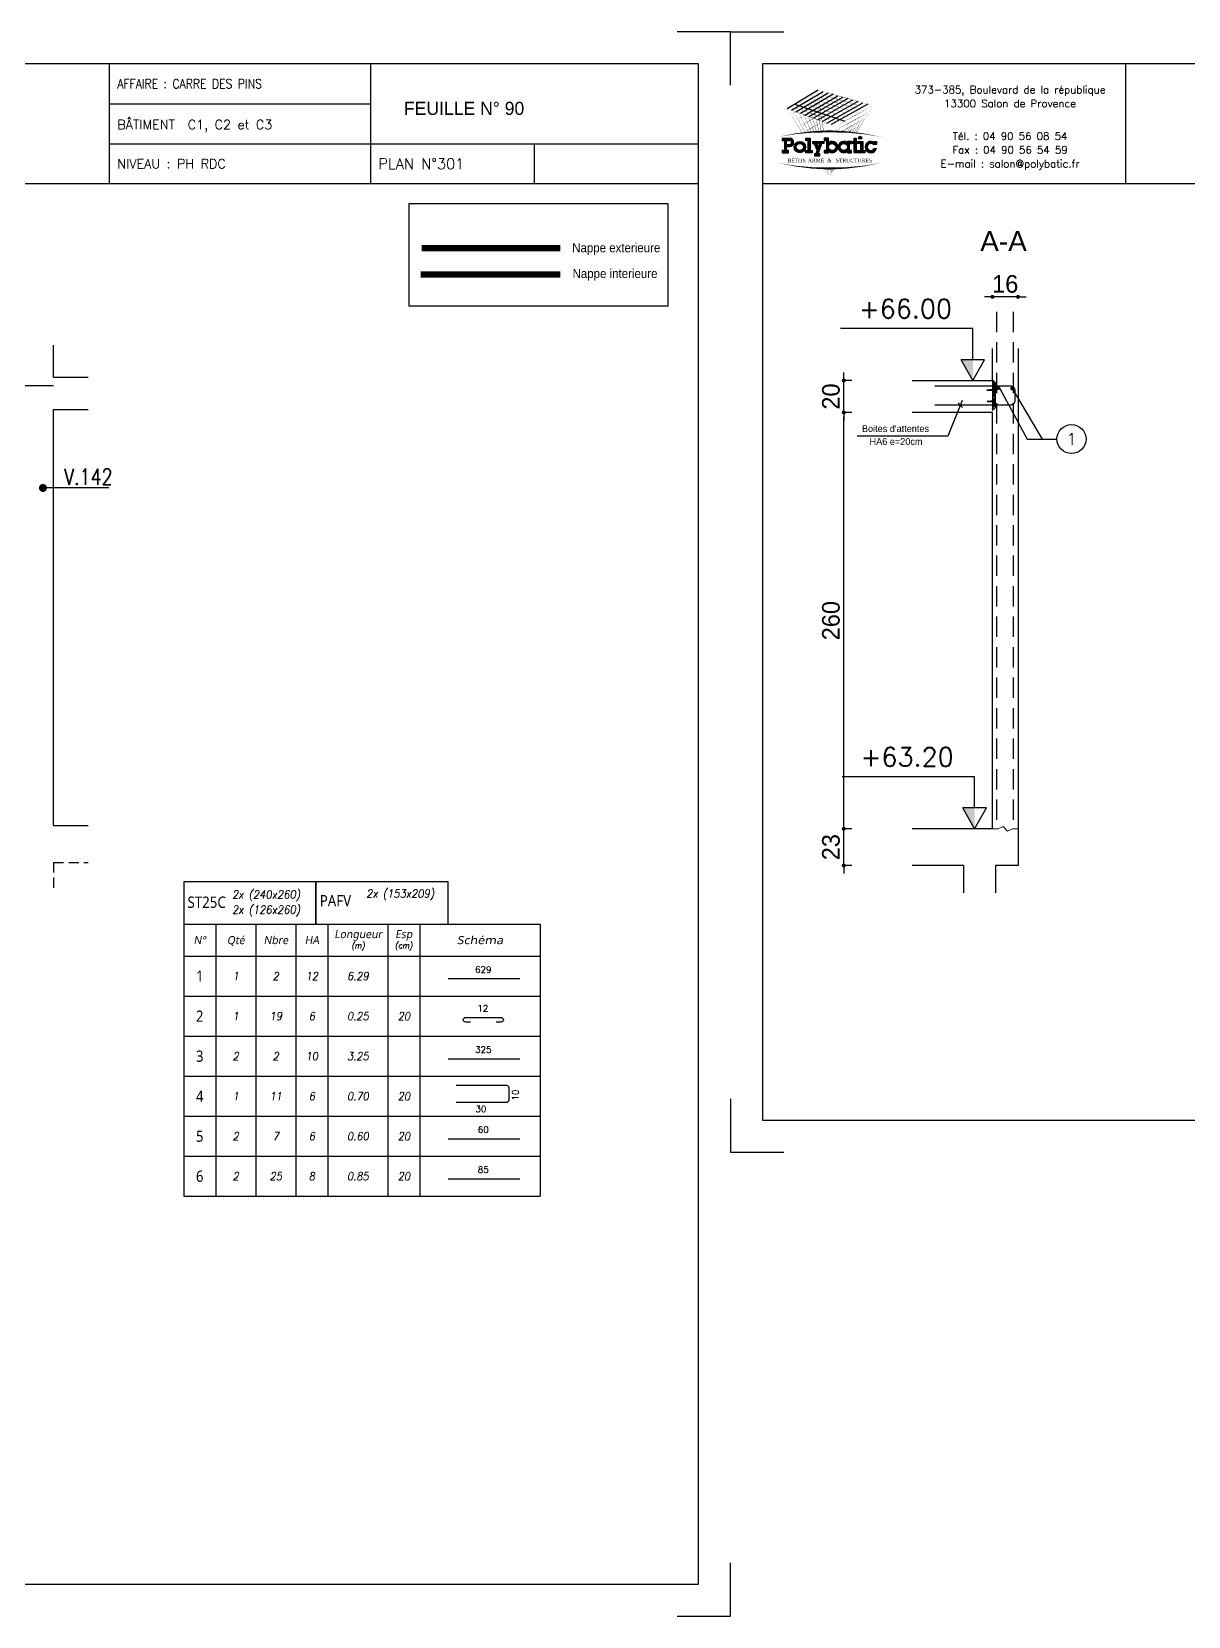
# Model space of a CAD drawing. Header units: metres. Extents: x -5618 to 118954, y -306 to 4637.
# Drawn here: x 90901 to 91623, y 604 to 1594 of the extents above; entities that cross this region are included whole.
import ezdxf
from ezdxf.enums import TextEntityAlignment as Align

# ---------------------------------------------------------------- set-up
doc = ezdxf.new("R2010")
doc.units = ezdxf.units.M
doc.linetypes.add('CACHE', pattern=[9.525, 6.35, -3.175])
doc.linetypes.add('CACHEX2', pattern=[19.05, 12.7, -6.35])
for name, color, linetype in [('COTATION', 1, 'Continuous'), ('GO-CARTOUCHE', 7, 'Continuous'), ('GO-FER-HA', 140, 'Continuous'), ('GO-TEXTE', 9, 'Continuous'), ('GO-TEXTE-FER', 3, 'Continuous'), ('K_ENT_M_Building_V.76', 7, 'Continuous'), ('STR_COTATION', 1, 'Continuous'), ('STR_STA', 30, 'Continuous'), ('STR_TS', 22, 'Continuous'), ('STR_VOI-POT', 6, 'Continuous')]:
    doc.layers.add(name, color=color, linetype=linetype)
doc.layers.add('Kofragna_forma', color=7, linetype='Continuous', lineweight=70)
doc.styles.add('GrDimensions', font='simplex.shx')
doc.styles.add('Lucida', font='LSANSI.TTF')
doc.styles.add('POLYBATIC', font='TIMES.TTF')
doc.styles.add('schéma', font='simplex.shx')
doc.styles.add('Tableau', font='romans.shx', dxfattribs={"width": 0.9, "oblique": 10})
doc.styles.add('Tableau2', font='trebuc.TTF', dxfattribs={"width": 0.9, "oblique": 10})
doc.styles.add('TEXTE', font='romans.shx')
doc.styles.add('TEXTE TS', font='romans.shx', dxfattribs={"width": 0.7, "oblique": 15})
doc.styles.add('TEXTEBA', font='ARIAL.TTF')
doc.dimstyles.new('COUPE-20', dxfattribs={"dimscale": 0.5, "dimtxt": 22, "dimasz": 5, "dimexe": 0.05, "dimexo": 0, "dimgap": 5, "dimtad": 1, "dimdec": 0, "dimdsep": 46, "dimtxsty": 'Standard', "dimblk1": 'DOT', "dimblk2": 'DOT', "dimsah": 1, "dimcen": 0, "dimdle": 150, "dimclrd": 1, "dimclre": 1, "dimclrt": 7, "dimadec": 0, "dimazin": 0, "dimtfac": 1, "dimtdec": 0, "dimtix": 1, "dimtmove": 2, "dimatfit": 3, "dimldrblk": 'DOT', "dimfxl": 0, "dimtvp": 1, "dimtolj": 1, "dimtzin": 0, "dimarcsym": 0})

# ---------------------------------------------------------------- blocks, each defined once
blk = doc.blocks.new('ime')
at = {"layer": 'COTATION', "const_width": 2.5}
blk.add_lwpolyline([(1.25, 0, -1), (-1.25, 0, -1)], format="xyb", close=True, dxfattribs=at)
at = {"layer": 'COTATION'}
blk.add_lwpolyline([(41.09, 0), (0, 0)], dxfattribs=at)
at = {"layer": 'COTATION', "color": 7, "style": 'TEXTE TS', "width": 0.8}
blk.add_attdef('NAME', (9.08, 2), '', height=10, dxfattribs=at)
blk = doc.blocks.new('A$C492E529B')
for color, points in [(140, [(1.413, 0.725, 1), (1.563, 0.725, 1)]), (256, [(-0.938, 0.7), (-1.138, 0.7), (-1.138, 0.6), (-1.038, 0.6), (-1.038, 0.1), (-1.138, 0.1), (-1.138, 0), (-0.838, 0), (-0.838, 0.1), (-0.938, 0.1)]), (256, [(-0.367, 0.45), (-0.268, 0.45), (-0.268, 0.55), (-0.523, 0.55), (-0.523, 0.45), (-0.473, 0.45), (-0.543, 0.253), (-0.612, 0.45), (-0.562, 0.45), (-0.562, 0.55), (-0.818, 0.55), (-0.818, 0.45), (-0.718, 0.45), (-0.595, 0.101), (-0.648, -0.05), (-0.718, -0.05), (-0.718, -0.15), (-0.468, -0.15), (-0.468, -0.05), (-0.543, -0.05)]), (256, [(1.393, 0.55), (1.292, 0.55), (1.292, 0.7), (1.193, 0.7), (1.193, 0.55), (1.093, 0.55), (1.093, 0.45), (1.193, 0.45), (1.193, 0), (1.393, 0), (1.393, 0.1), (1.292, 0.1), (1.292, 0.45), (1.393, 0.45)]), (256, [(1.613, 0.55), (1.413, 0.55), (1.413, 0.45), (1.513, 0.45), (1.513, 0.1), (1.413, 0.1), (1.413, 0), (1.712, 0), (1.712, 0.1), (1.613, 0.1)]), (256, [(2.13, 0.4), (2.283, 0.4), (2.283, 0.55), (2.183, 0.55), (2.183, 0.487, 3.359496), (2.272, 0.2), (2.166, 0.2, -3.125802)])]:
    blk.add_hatch(color=color).paths.add_polyline_path(points)
h = blk.add_hatch(color=256)
h.paths.add_polyline_path([(-1.983, 0.1), (-2.083, 0.1), (-2.083, 0.3), (-1.933, 0.3, 1), (-1.933, 0.7), (-2.283, 0.7), (-2.283, 0.6), (-2.183, 0.6), (-2.183, 0.1), (-2.283, 0.1), (-2.283, 0), (-1.983, 0)])
h.paths.add_polyline_path([(-2.083, 0.4), (-2.083, 0.6), (-1.933, 0.6, -1), (-1.933, 0.4)], flags=16)
h = blk.add_hatch(color=256)
h.paths.add_polyline_path([(-1.158, 0.275, 1), (-1.708, 0.275, 1)])
h.paths.add_polyline_path([(-1.608, 0.275, -1), (-1.258, 0.275, -1)], flags=16)
h = blk.add_hatch(color=256)
h.paths.add_polyline_path([(-0.047, 0.487), (-0.047, 0.7), (-0.248, 0.7), (-0.248, 0.6), (-0.147, 0.6), (-0.147, 0.1), (-0.248, 0.1), (-0.248, 0), (-0.047, 0), (-0.047, 0.063, 2.12132)])
h.paths.add_polyline_path([(-0.047, 0.275, -1), (0.303, 0.275, -1)], flags=16)
h = blk.add_hatch(color=256)
h.paths.add_polyline_path([(1.073, 0.1), (0.973, 0.1), (0.973, 0.45), (1.073, 0.45), (1.073, 0.55), (0.873, 0.55), (0.873, 0.487, 2.12132), (0.873, 0.063), (0.873, 0), (1.073, 0)])
h.paths.add_polyline_path([(0.523, 0.275, -1), (0.873, 0.275, -1)], flags=16)
for p, q in [((-0.595, 0.101), (-0.718, 0.45)), ((-0.648, -0.05), (-0.595, 0.101)), ((-0.543, 0.253), (-0.612, 0.45)), ((-0.543, -0.05), (-0.367, 0.45)), ((-0.543, 0.253), (-0.473, 0.45)), ((0.873, 0.55), (0.873, 0.487)), ((1.073, 0.55), (0.873, 0.55)), ((0.873, 0.063), (0.873, 0)), ((0.973, 0.1), (0.973, 0.45)), ((0.973, 0.45), (1.073, 0.45)), ((1.073, 0.1), (0.973, 0.1)), ((1.073, 0.45), (1.073, 0.55)), ((1.073, 0), (1.073, 0.1)), ((2.166, 0.2), (2.272, 0.2)), ((0.873, 0), (1.073, 0))]:
    blk.add_line(p, q)
for points in [[(-2.283, 0.7), (-1.933, 0.7)], [(-2.283, 0.7), (-2.283, 0.6), (-2.183, 0.6), (-2.183, 0.1), (-2.283, 0.1), (-2.283, 0), (-1.983, 0), (-1.983, 0.1), (-2.083, 0.1), (-2.083, 0.3), (-1.933, 0.3)], [(-2.083, 0.4), (-2.083, 0.6), (-1.933, 0.6)], [(-2.083, 0.4), (-1.933, 0.4)], [(-1.138, 0.7), (-0.938, 0.7), (-0.938, 0.1), (-0.838, 0.1), (-0.838, 0), (-1.138, 0), (-1.138, 0.1), (-1.038, 0.1), (-1.038, 0.6), (-1.138, 0.6), (-1.138, 0.7)], [(-0.818, 0.55), (-0.562, 0.55)], [(-0.818, 0.55), (-0.818, 0.45), (-0.718, 0.45)], [(-0.612, 0.45), (-0.562, 0.45), (-0.562, 0.55)], [(-0.523, 0.55), (-0.268, 0.55), (-0.268, 0.45), (-0.367, 0.45)], [(-0.473, 0.45), (-0.523, 0.45), (-0.523, 0.55)], [(-0.248, 0.7), (-0.248, 0.6), (-0.147, 0.6), (-0.147, 0.1), (-0.248, 0.1), (-0.248, 0), (-0.047, 0), (-0.047, 0.063)], [(-0.047, 0.487), (-0.047, 0.7), (-0.248, 0.7)], [(1.093, 0.55), (1.193, 0.55), (1.193, 0.7), (1.292, 0.7), (1.292, 0.55), (1.393, 0.55), (1.393, 0.45), (1.292, 0.45), (1.292, 0.1), (1.393, 0.1), (1.393, 0), (1.193, 0), (1.193, 0.45), (1.093, 0.45)], [(1.093, 0.45), (1.093, 0.55)], [(1.413, 0.45), (1.413, 0.55), (1.613, 0.55), (1.613, 0.1), (1.712, 0.1), (1.712, 0), (1.413, 0), (1.413, 0.1), (1.513, 0.1), (1.513, 0.45), (1.413, 0.45)], [(2.183, 0.487), (2.183, 0.55), (2.283, 0.55), (2.283, 0.4), (2.13, 0.4)], [(-0.648, -0.05), (-0.718, -0.05), (-0.718, -0.15), (-0.468, -0.15), (-0.468, -0.05), (-0.543, -0.05)]]:
    blk.add_lwpolyline(points)
at = {"color": 140}
blk.add_circle((1.488, 0.725), 0.075, dxfattribs=at)
for centre, radius in [((-1.433, 0.275), 0.275), ((-1.433, 0.275), 0.175), ((0.128, 0.275), 0.175), ((0.698, 0.275), 0.175)]:
    blk.add_circle(centre, radius)
for centre, radius, start, end in [((-1.933, 0.5), 0.2, 270, 90), ((-1.933, 0.5), 0.1, 270, 90), ((0.128, 0.275), 0.275, 230.4788, 129.5212), ((0.698, 0.275), 0.275, 50.4788, 309.5212), ((2.008, 0.275), 0.275, 50.4788, 344.17338), ((2.008, 0.275), 0.175, 45.58469, 334.62307)]:
    blk.add_arc(centre, radius, start, end)
blk = doc.blocks.new('POLYBATIC')
at = {"color": 140}
for p, q in [((-0.43, 3.281), (-1.602, 2.578)), ((-1.435, 2.518), (-0.241, 3.228)), ((-1.268, 2.457), (-0.053, 3.175)), ((0.135, 3.121), (-1.101, 2.397)), ((-0.934, 2.337), (0.323, 3.068)), ((-0.767, 2.276), (0.511, 3.015)), ((-1.309, 2.754), (0.586, 2.109)), ((0.7, 2.962), (-0.6, 2.216)), ((-0.433, 2.156), (0.888, 2.908)), ((1.076, 2.855), (-0.266, 2.095)), ((-0.099, 2.035), (1.264, 2.802)), ((1.452, 2.749), (0.067, 1.974))]:
    blk.add_line(p, q, dxfattribs=at)
for points in [[(-1.016, 2.93, 0.0156, 0, 0), (-0.43, 3.281, 0, 0, 0)], [(0.122, 2.71, 0.0156, 0, 0), (-0.869, 3.018, 0, 0, 0)], [(-0.491, 1.706, 0.0136, 0, 0), (-0.869, 3.018, 0, 0, 0)], [(-0.838, 2.873, 0.0156, 0, 0), (-0.241, 3.228, 0, 0, 0)], [(0.283, 2.803, 0.0156, 0, 0), (-0.723, 3.105, 0, 0, 0)], [(-0.398, 1.71, 0.014, 0, 0), (-0.723, 3.105, 0, 0, 0)], [(-0.661, 2.816, 0.0156, 0, 0), (-0.053, 3.175, 0, 0, 0)], [(0.444, 2.896, 0.0156, 0, 0), (-0.576, 3.193, 0, 0, 0)], [(-0.309, 1.714, 0.0145, 0, 0), (-0.576, 3.193, 0, 0, 0)], [(-0.483, 2.759, 0.0156, 0, 0), (0.135, 3.121, 0, 0, 0)], [(0.605, 2.988, 0.0156, 0, 0), (-0.43, 3.281, 0, 0, 0)], [(-0.225, 1.716, 0.0149, 0, 0), (-0.43, 3.281, 0, 0, 0)], [(-0.305, 2.702, 0.0156, 0, 0), (0.323, 3.068, 0, 0, 0)], [(-0.128, 2.646, 0.0156, 0, 0), (0.511, 3.015, 0, 0, 0)], [(-1.602, 2.578, 0, 0.0156, 0), (-1.016, 2.93, 0, 0, 0)], [(-0.684, 2.246, 0.0156, 0, 0), (-1.602, 2.578, 0, 0, 0)], [(-1.031, 1.66, 0.0111, 0, 0), (-1.602, 2.578, 0, 0, 0)], [(-1.456, 2.344, 0, 0.0156, 0), (-0.923, 2.663, 0, 0, 0)], [(-0.522, 2.339, 0.0156, 0, 0), (-1.455, 2.666, 0, 0, 0)], [(-0.913, 1.673, 0.0116, 0, 0), (-1.455, 2.666, 0, 0, 0)], [(-1.435, 2.518, 0, 0.0156, 0), (-0.838, 2.873, 0, 0, 0)], [(-1.31, 2.109, 0, 0.0156, 0), (-0.831, 2.397, 0, 0, 0)], [(-0.361, 2.432, 0.0156, 0, 0), (-1.309, 2.754, 0, 0, 0)], [(-0.8, 1.684, 0.0121, 0, 0), (-1.309, 2.754, 0, 0, 0)], [(-1.268, 2.457, 0, 0.0156, 0), (-0.661, 2.816, 0, 0, 0)], [(-0.2, 2.524, 0.0156, 0, 0), (-1.162, 2.842, 0, 0, 0)], [(-0.692, 1.693, 0.0126, 0, 0), (-1.162, 2.842, 0, 0, 0)], [(-1.101, 2.397, 0, 0.0156, 0), (-0.483, 2.759, 0, 0, 0)], [(-0.039, 2.617, 0.0156, 0, 0), (-1.016, 2.93, 0, 0, 0)], [(-0.589, 1.7, 0.0131, 0, 0), (-1.016, 2.93, 0, 0, 0)], [(-0.934, 2.337, 0, 0.0156, 0), (-0.305, 2.702, 0, 0, 0)], [(-0.391, 2.983, 0, 0.0156, 0), (-0.923, 2.663, 0, 0, 0)], [(-0.352, 2.685, 0, 0.0156, 0), (-0.831, 2.397, 0, 0, 0)], [(-0.767, 2.276, 0, 0.0156, 0), (-0.128, 2.646, 0, 0, 0)], [(-0.6, 2.216, 0, 0.0156, 0), (0.05, 2.589, 0, 0, 0)], [(-0.433, 2.156, 0, 0.0156, 0), (0.227, 2.532, 0, 0, 0)], [(0.586, 2.109, 0, 0.0156, 0), (-0.361, 2.432, 0, 0, 0)], [(-0.266, 2.095, 0, 0.0156, 0), (0.405, 2.475, 0, 0, 0)], [(0.762, 2.207, 0, 0.0156, 0), (-0.2, 2.524, 0, 0, 0)], [(-0.099, 2.035, 0, 0.0156, 0), (0.582, 2.418, 0, 0, 0)], [(0.937, 2.305, 0, 0.0156, 0), (-0.039, 2.617, 0, 0, 0)], [(0.05, 2.589, 0.0156, 0, 0), (0.7, 2.962, 0, 0, 0)], [(1.113, 2.402, 0, 0.0156, 0), (0.122, 2.71, 0, 0, 0)], [(0.227, 2.532, 0.0156, 0, 0), (0.888, 2.908, 0, 0, 0)], [(1.289, 2.5, 0, 0.0156, 0), (0.283, 2.803, 0, 0, 0)], [(0.405, 2.475, 0.0156, 0, 0), (1.076, 2.855, 0, 0, 0)], [(1.465, 2.598, 0, 0.0156, 0), (0.444, 2.896, 0, 0, 0)], [(0.582, 2.418, 0.0156, 0, 0), (1.264, 2.802, 0, 0, 0)], [(1.641, 2.695, 0, 0.0156, 0), (0.605, 2.988, 0, 0, 0)], [(0.76, 2.362, 0.0156, 0, 0), (1.452, 2.749, 0, 0, 0)], [(0.781, 1.685, 0.00933, 0, 0), (1.113, 2.402, 0, 0, 0)], [(0.852, 2.095, 0.0156, 0, 0), (1.491, 2.45, 0, 0, 0)], [(0.865, 1.678, 0.0103, 0, 0), (1.289, 2.5, 0, 0, 0)], [(0.937, 2.305, 0.0156, 0, 0), (1.641, 2.695, 0, 0, 0)], [(0.942, 1.67, 0.0112, 0, 0), (1.465, 2.598, 0, 0, 0)], [(1.012, 1.663, 0.012, 0, 0), (1.641, 2.695, 0, 0, 0)], [(-1.165, 1.875, 0, 0.0156, 0), (-0.739, 2.131, 0, 0, 0)], [(-1.019, 1.641, 0, 0.0156, 0), (-0.646, 1.864, 0, 0, 0)], [(-0.312, 2.386, 0, 0.0156, 0), (-0.739, 2.131, 0, 0, 0)], [(0.234, 1.914, 0, 0.0156, 0), (-0.684, 2.246, 0, 0, 0)], [(-0.273, 2.088, 0, 0.0156, 0), (-0.646, 1.864, 0, 0, 0)], [(0.41, 2.012, 0, 0.0156, 0), (-0.522, 2.339, 0, 0, 0)], [(0.067, 1.974, 0, 0.0156, 0), (0.76, 2.362, 0, 0, 0)], [(0.213, 1.74, 0, 0.0156, 0), (0.852, 2.095, 0, 0, 0)], [(0.21, 1.716, 0.00323, 0, 0), (0.234, 1.914, 0, 0, 0)], [(0.234, 1.914, 0, 0.0156, 0), (0.937, 2.305, 0, 0, 0)], [(0.349, 1.712, 0.00465, 0, 0), (0.41, 2.012, 0, 0, 0)], [(0.447, 1.708, 0.00693, 0.0156, 0), (0.767, 1.886, 0, 0, 0)], [(0.474, 1.706, 0.00597, 0, 0), (0.586, 2.109, 0, 0, 0)], [(0.587, 1.7, 0.00718, 0, 0), (0.762, 2.207, 0, 0, 0)], [(0.68, 1.675, 0.0156, 0, 0), (1.193, 1.96, 0, 0, 0)], [(0.689, 1.693, 0.0083, 0, 0), (0.937, 2.305, 0, 0, 0)], [(0.765, 1.884, 0.0156, 0, 0), (1.342, 2.205, 0, 0, 0)], [(-1.953, 1.508, 0, 0.0781, -0.053843), (0, 1.719, 0, 0, 0)], [(-0.234, 1.79, 0, 0.00638, 0), (-0.365, 1.711, 0, 0.00638, 0)], [(1.953, 1.508, 0, 0.0781, 0.053843), (0, 1.719, 0, 0, 0)], [(0.96, 1.668, 0.00293, 0, 0), (1.044, 1.715, 0, 0, 0)], [(-1.953, 0.523, 0, 0.0781, 0.053843), (0, 0.312, 0, 0, 0)], [(0, 0, 0, 0.00381, 0), (-0.195, 0.315, 0, 0.00381, 0)], [(0, 0, 0, 0.00368, 0), (-0.171, 0.314, 0, 0.00368, 0)], [(0, 0, 0, 0.00356, 0), (-0.149, 0.314, 0, 0.00356, 0)], [(0, 0, 0, 0.00345, 0), (-0.128, 0.313, 0, 0.00345, 0)], [(0, 0, 0, 0.00334, 0), (-0.109, 0.313, 0, 0.00334, 0)], [(0, 0, 0, 0.00324, 0), (-0.09, 0.313, 0, 0.00324, 0)], [(0, 0, 0, 0.00315, 0), (-0.073, 0.313, 0, 0.00315, 0)], [(0, 0, 0, 0.00306, 0), (-0.056, 0.313, 0, 0.00306, 0)], [(0, 0, 0, 0.00306, 0), (-0.056, 0.313, 0, 0.00306, 0)], [(0, 0, 0, 0.00298, 0), (-0.041, 0.313, 0, 0.00298, 0)], [(1.953, 0.523, 0, 0.0781, -0.053843), (0, 0.312, 0, 0, 0)], [(0, 0, 0, 0.0051, 0), (0.038, 0.313, 0, 0.0051, 0)], [(0, 0, 0, 0.00425, 0), (0.127, 0.313, 0, 0.00425, 0)], [(0, 0, 0, 0.00408, 0), (0.145, 0.314, 0, 0.00408, 0)], [(0, 0, 0, 0.00392, 0), (0.162, 0.314, 0, 0.00392, 0)], [(0, 0, 0, 0.00378, 0), (0.177, 0.314, 0, 0.00378, 0)], [(0, 0, 0, 0.00365, 0), (0.191, 0.315, 0, 0.00365, 0)], [(0, 0, 0, 0.00486, 0), (0.064, 0.313, 0, 0.00486, 0)], [(0, 0, 0, 0.00464, 0), (0.087, 0.313, 0, 0.00464, 0)], [(0, 0, 0, 0.00443, 0), (0.108, 0.313, 0, 0.00443, 0)]]:
    blk.add_lwpolyline(points, format="xyseb", dxfattribs=at)
at = {"color": 5, "xscale": 0.78125, "yscale": 0.78125, "zscale": 0.78125}
blk.add_blockref('A$C492E529B', (0, 0.91), dxfattribs=at)
at = {"lineweight": 60, "style": 'POLYBATIC'}
for s, p in [('BÉTON ARMÉ', (-1.587, 0.547)), ('STRUCTURES', (0.24, 0.547))]:
    blk.add_text(s, height=0.1406, dxfattribs=at).set_placement(p)
at = {"color": 140, "style": 'POLYBATIC'}
blk.add_text('&', height=0.141, dxfattribs=at).set_placement((0, 0.547), align=Align.CENTER)
blk = doc.blocks.new('_DOT')
at = {"color": 0, "linetype": 'ByBlock'}
blk.add_line((-0.5, 0), (-1, 0), dxfattribs=at)
at = {"color": 0, "linetype": 'ByBlock', "const_width": 0.5}
blk.add_lwpolyline([(-0.25, 0, 1), (0.25, 0, 1)], format="xyb", close=True, dxfattribs=at)
blk = doc.blocks.new('*D1236')
at = {"layer": 'COTATION', "color": 1, "lineweight": -2, "ltscale": 4.5}
for p, q in [((91407.86, 1098.29), (91407.86, 1100.79)), ((91412.86, 1095.79), (91407.83, 1095.79)), ((91407.86, 1072.79), (91407.86, 1095.79)), ((91412.86, 1072.79), (91407.83, 1072.79)), ((91407.86, 1070.29), (91407.86, 1067.79))]:
    blk.add_line(p, q, dxfattribs=at)
at = {"layer": 'DEFPOINTS', "color": 0, "lineweight": -3, "ltscale": 4.5}
for p in [(91407.86, 1095.79), (91450.63, 1095.79), (91450.63, 1072.79)]:
    blk.add_point(p, dxfattribs=at)
at = {"layer": 'COTATION', "color": 1, "lineweight": -2, "ltscale": 4.5, "xscale": 2.5, "yscale": 2.5, "zscale": 2.5}
for p, rotation in [((91407.86, 1095.79), 270), ((91407.86, 1072.79), 90)]:
    blk.add_blockref('_DOT', p, dxfattribs=dict(at, rotation=rotation))
at = {"layer": 'COTATION', "color": 7, "lineweight": -3, "ltscale": 4.5, "insert": (91399.86, 1084.29), "char_height": 11, "attachment_point": 5, "rotation": 90}
blk.add_mtext('\\A1;23', dxfattribs=at)
blk = doc.blocks.new('*D1237')
at = {"layer": 'COTATION', "color": 1, "lineweight": -2, "ltscale": 4.5}
for p, q in [((91412.86, 1355.79), (91407.83, 1355.79)), ((91407.86, 1098.29), (91407.86, 1353.29)), ((91412.86, 1095.79), (91407.83, 1095.79))]:
    blk.add_line(p, q, dxfattribs=at)
at = {"layer": 'DEFPOINTS', "color": 0, "lineweight": -3, "ltscale": 4.5}
for p in [(91407.86, 1355.79), (91450.63, 1355.79), (91450.63, 1095.79)]:
    blk.add_point(p, dxfattribs=at)
at = {"layer": 'COTATION', "color": 1, "lineweight": -2, "ltscale": 4.5, "xscale": 2.5, "yscale": 2.5, "zscale": 2.5}
for p, rotation in [((91407.86, 1355.79), 90), ((91407.86, 1095.79), 270)]:
    blk.add_blockref('_DOT', p, dxfattribs=dict(at, rotation=rotation))
at = {"layer": 'COTATION', "color": 7, "lineweight": -3, "ltscale": 4.5, "insert": (91399.86, 1225.79), "char_height": 11, "attachment_point": 5, "rotation": 90}
blk.add_mtext('\\A1;260', dxfattribs=at)
blk = doc.blocks.new('*D1238')
at = {"layer": 'COTATION', "color": 1, "lineweight": -2, "ltscale": 4.5}
for p, q in [((91407.86, 1378.29), (91407.86, 1380.79)), ((91412.86, 1375.79), (91407.83, 1375.79)), ((91407.86, 1355.79), (91407.86, 1375.79)), ((91412.86, 1355.79), (91407.83, 1355.79)), ((91407.86, 1353.29), (91407.86, 1350.79))]:
    blk.add_line(p, q, dxfattribs=at)
at = {"layer": 'DEFPOINTS', "color": 0, "lineweight": -3, "ltscale": 4.5}
for p in [(91407.86, 1375.79), (91450.63, 1375.79), (91450.63, 1355.79)]:
    blk.add_point(p, dxfattribs=at)
at = {"layer": 'COTATION', "color": 1, "lineweight": -2, "ltscale": 4.5, "xscale": 2.5, "yscale": 2.5, "zscale": 2.5}
for p, rotation in [((91407.86, 1375.79), 270), ((91407.86, 1355.79), 90)]:
    blk.add_blockref('_DOT', p, dxfattribs=dict(at, rotation=rotation))
at = {"layer": 'COTATION', "color": 7, "lineweight": -3, "ltscale": 4.5, "insert": (91399.86, 1365.79), "char_height": 11, "attachment_point": 5, "rotation": 90}
blk.add_mtext('\\A1;20', dxfattribs=at)
blk = doc.blocks.new('*D1239')
at = {"layer": 'DEFPOINTS', "color": 0, "lineweight": -3, "ltscale": 4.5}
for p in [(91500.63, 1428.07), (91500.63, 1395.79, 187.69), (91516.63, 1395.79, 187.69)]:
    blk.add_point(p, dxfattribs=at)
at = {"layer": 'STR_COTATION', "color": 1, "lineweight": -2, "ltscale": 4.5}
for p, q in [((91498.13, 1428.07), (91495.63, 1428.07)), ((91500.63, 1428.08), (91500.63, 1428.09)), ((91516.63, 1428.07), (91500.63, 1428.07)), ((91516.63, 1428.08), (91516.63, 1428.09)), ((91519.13, 1428.07), (91521.63, 1428.07))]:
    blk.add_line(p, q, dxfattribs=at)
at = {"layer": 'STR_COTATION', "color": 1, "lineweight": -2, "ltscale": 4.5, "xscale": 2.5, "yscale": 2.5, "zscale": 2.5}
blk.add_blockref('_DOT', (91500.63, 1428.07), dxfattribs=at)
at = {"layer": 'STR_COTATION', "color": 1, "lineweight": -2, "ltscale": 4.5, "xscale": 2.5, "yscale": 2.5, "zscale": 2.5, "rotation": 180}
blk.add_blockref('_DOT', (91516.63, 1428.07), dxfattribs=at)
at = {"layer": 'STR_COTATION', "color": 7, "lineweight": -3, "ltscale": 4.5, "insert": (91508.63, 1436.07), "char_height": 11, "attachment_point": 5}
blk.add_mtext('\\A1;16', dxfattribs=at)
blk = doc.blocks.new('stab')
at = {"layer": 'STR_STA'}
h = blk.add_hatch(dxfattribs=at)
h.set_pattern_fill('ANSI31', color=9, scale=6.075, angle=-540, style=0)
h.set_pattern_definition([(315, (-54992.6584, 395894.73794), (-0.536959212, -0.536959212), [])])
h.paths.add_polyline_path([(8.55, 0), (6.53, -2.03), (4.9, -2.03), (4.9, 0)])
h.paths.add_polyline_path([(4.9, 0), (4.9, -2.03), (1.75, -2.03), (1.95, 0)])
h.paths.add_polyline_path([(1.41, 0), (1.73, -2.03), (-8.03, -2.03), (-7.82, 0)])
h.paths.add_polyline_path([(-8.11, -1.56), (-9.67, 0), (-8.25, 0)])
at = {"layer": 'STR_STA', "color": 1}
blk.add_lwpolyline([(-5.93, 36.01), (-5.93, 0.57), (-5.93, -11.07, 0.414214), (-2.89, -14.1), (3.18, -14.1, 0.414214), (6.22, -11.07), (6.22, 36.01)], format="xyb", dxfattribs=at)
blk.add_lwpolyline([(-7.65, -2.03), (-9.67, 0), (9.67, 0), (7.65, -2.03)], close=True, dxfattribs=at)
blk.add_lwpolyline([(-3.88, 0), (-3.68, -2.22), (-3.09, 3.47), (-3.09, 0), (3.09, 0), (3.42, -2.09), (3.94, 3.21), (3.94, 0)], dxfattribs=at)
at = {"layer": 'STR_STA', "color": 6, "linetype": 'Continuous', "const_width": 1.2}
for points in [[(-3.75, -3.69, -1), (-4.95, -3.69, -1)], [(-3.64, -12.3, -1), (-4.84, -12.3, -1)]]:
    blk.add_lwpolyline(points, format="xyb", close=True, dxfattribs=at)
blk = doc.blocks.new('Barre libre')
at = {"layer": 'GO-TEXTE-FER'}
for p, q in [((0, 0), (0, -1)), ((0, 0), (8.9, 0)), ((0.8, 0), (0.8, -1)), ((1.8, 0), (1.8, -1)), ((2.8, 0), (2.8, -1)), ((3.6, 0), (3.6, -1)), ((5.1, 0), (5.1, -1)), ((5.9, 0), (5.9, -1)), ((8.9, 0), (8.9, -1)), ((0, -1), (8.9, -1))]:
    blk.add_line(p, q, dxfattribs=at)
at = {"layer": 'GO-TEXTE-FER', "color": 1}
blk.add_line((6.603, -0.563), (8.394, -0.563), dxfattribs=at)
at = {"layer": 'GO-TEXTE-FER', "style": 'Tableau2', "width": 0.9}
blk.add_attdef('NUMERO', text='', height=0.28, dxfattribs=at).set_placement((0.4, -0.5), align=Align.MIDDLE_CENTER)
at = {"layer": 'GO-TEXTE-FER', "color": 1, "style": 'Tableau'}
blk.add_attdef('Longueur', text='', height=0.16, dxfattribs=at).set_placement((7.481, -0.336), align=Align.MIDDLE_CENTER)
at = {"layer": 'GO-TEXTE-FER', "style": 'Tableau', "oblique": 10, "width": 0.9}
for tag, p in [('QUANTITE', (1.3, -0.5)), ('NOMBRE', (2.3, -0.5)), ('NUANCE', (3.2, -0.5)), ('LONGUEUR', (4.35, -0.5)), ('ESPACEMENTS', (5.5, -0.5))]:
    blk.add_attdef(tag, text='', height=0.2, dxfattribs=at).set_placement(p, align=Align.MIDDLE_CENTER)
blk = doc.blocks.new('Désignation')
at = {"layer": 'GO-TEXTE-FER'}
for p, q in [((0, 0.8), (8.9, 0.8)), ((0, 0.8), (0, 0)), ((0.8, 0.8), (0.8, 0)), ((1.8, 0.8), (1.8, 0)), ((2.8, 0.8), (2.8, 0)), ((3.6, 0.8), (3.6, 0)), ((5.1, 0.8), (5.1, 0)), ((5.9, 0.8), (5.9, 0)), ((8.9, 0.8), (8.9, 0)), ((0, 0), (8.9, 0))]:
    blk.add_line(p, q, dxfattribs=at)
at = {"layer": 'GO-TEXTE-FER', "style": 'Tableau2', "oblique": 10}
for s, p in [('N°', (0.4, 0.4)), ('Qté', (1.3, 0.4)), ('Nbre', (2.3, 0.4)), ('HA', (3.2, 0.4)), ('Longueur', (4.356, 0.55)), ('Esp', (5.494, 0.55))]:
    blk.add_text(s, height=0.2, dxfattribs=at).set_placement(p, align=Align.MIDDLE_CENTER)
at = {"layer": 'GO-TEXTE-FER', "style": 'Tableau2', "oblique": 10, "width": 1.2}
blk.add_text('Schéma', height=0.2, dxfattribs=at).set_placement((7.4, 0.4), align=Align.MIDDLE_CENTER)
at = {"layer": 'GO-TEXTE-FER', "color": 7, "style": 'Tableau', "oblique": 10, "width": 0.9}
for s, p in [('(m)', (4.356, 0.265)), ('(cm)', (5.494, 0.265))]:
    blk.add_text(s, height=0.15, dxfattribs=at).set_placement(p, align=Align.MIDDLE_CENTER)
blk = doc.blocks.new('Epingle')
at = {"layer": 'GO-TEXTE-FER'}
for p, q in [((0, 0), (0, -1)), ((0, 0), (8.9, 0)), ((0.8, 0), (0.8, -1)), ((1.8, 0), (1.8, -1)), ((2.8, 0), (2.8, -1)), ((3.6, 0), (3.6, -1)), ((5.1, 0), (5.1, -1)), ((5.9, 0), (5.9, -1)), ((8.9, 0), (8.9, -1)), ((0, -1), (8.9, -1))]:
    blk.add_line(p, q, dxfattribs=at)
at = {"layer": 'GO-TEXTE-FER', "color": 1}
blk.add_lwpolyline([(7.162, -0.65), (7.042, -0.65, -1), (7.042, -0.53), (7.922, -0.53, -1), (7.922, -0.65), (7.802, -0.65)], format="xyb", dxfattribs=at)
at = {"layer": 'GO-TEXTE-FER', "style": 'Tableau2', "width": 0.9}
blk.add_attdef('NUMERO', text='', height=0.28, dxfattribs=at).set_placement((0.4, -0.5), align=Align.MIDDLE_CENTER)
at = {"layer": 'GO-TEXTE-FER', "color": 1, "style": 'Tableau'}
blk.add_attdef('Longueur', text='', height=0.16, dxfattribs=at).set_placement((7.469, -0.303), align=Align.MIDDLE_CENTER)
at = {"layer": 'GO-TEXTE-FER', "style": 'Tableau', "oblique": 10, "width": 0.9}
for tag, p in [('QUANTITE', (1.3, -0.5)), ('NOMBRE', (2.3, -0.5)), ('NUANCE', (3.2, -0.5)), ('LONGUEUR', (4.35, -0.5)), ('ESPACEMENTS', (5.5, -0.5))]:
    blk.add_attdef(tag, text='', height=0.2, dxfattribs=at).set_placement(p, align=Align.MIDDLE_CENTER)
blk = doc.blocks.new('U')
at = {"layer": 'GO-TEXTE-FER'}
for p, q in [((0, 0), (0, -1)), ((0, 0), (8.9, 0)), ((0.8, 0), (0.8, -1)), ((1.8, 0), (1.8, -1)), ((2.8, 0), (2.8, -1)), ((3.6, 0), (3.6, -1)), ((5.1, 0), (5.1, -1)), ((5.9, 0), (5.9, -1)), ((8.9, 0), (8.9, -1)), ((0, -1), (8.9, -1))]:
    blk.add_line(p, q, dxfattribs=at)
at = {"layer": 'GO-TEXTE-FER', "color": 1}
blk.add_lwpolyline([(6.803, -0.65), (8.063, -0.65, 0.414214), (8.123, -0.59), (8.123, -0.29, 0.414214), (8.063, -0.23), (6.803, -0.23)], format="xyb", dxfattribs=at)
at = {"layer": 'GO-TEXTE-FER', "style": 'Tableau2', "width": 0.9}
blk.add_attdef('NUMERO', text='', height=0.28, dxfattribs=at).set_placement((0.4, -0.5), align=Align.MIDDLE_CENTER)
at = {"layer": 'GO-TEXTE-FER', "color": 1, "style": 'Tableau'}
blk.add_attdef('Largeur', text='', height=0.16, rotation=90, dxfattribs=at).set_placement((8.284, -0.472), align=Align.MIDDLE_CENTER)
at = {"layer": 'GO-TEXTE-FER', "style": 'Tableau', "oblique": 10, "width": 0.9}
for tag, p in [('QUANTITE', (1.3, -0.5)), ('NOMBRE', (2.3, -0.5)), ('NUANCE', (3.2, -0.5)), ('LONGUEUR', (4.35, -0.5)), ('ESPACEMENTS', (5.5, -0.5))]:
    blk.add_attdef(tag, text='', height=0.2, dxfattribs=at).set_placement(p, align=Align.MIDDLE_CENTER)
at = {"layer": 'GO-TEXTE-FER', "color": 1, "style": 'Tableau'}
blk.add_attdef('Longueur', text='', height=0.16, dxfattribs=at).set_placement((7.422, -0.819), align=Align.MIDDLE_CENTER)

msp = doc.modelspace()

# ---------------------------------------------------------------- linework, layer by layer
for p, q in [((90949.3, 1573.71), (90949.3, 1498.77)), ((91112.27, 1573.74), (91112.27, 1498.77)), ((90949.3, 1548.71), (91112.27, 1548.71)), ((90949.3, 1523.72), (91112.27, 1523.72)), ((91112.27, 1523.74), (91317.13, 1523.74)), ((91214.61, 1523.74), (91214.61, 1498.77))]:
    msp.add_line(p, q)
at = {"color": 7, "linetype": 'Continuous', "lineweight": -3}
for p, q in [((91495.8, 1388.79, 187.69), (91481.05, 1388.79, 187.69)), ((91488.43, 1375.79, 187.69), (91481.05, 1388.79, 187.69)), ((91495.8, 1388.79, 187.69), (91481.05, 1388.79, 187.69)), ((91488.43, 1375.79, 187.69), (91481.05, 1388.79, 187.69)), ((91488.43, 1375.79, 187.69), (91495.8, 1388.79, 187.69)), ((91488.43, 1375.79, 187.69), (91495.8, 1388.79, 187.69)), ((91496.86, 1108.79, 187.69), (91482.11, 1108.79, 187.69)), ((91489.48, 1095.79, 187.69), (91482.11, 1108.79, 187.69)), ((91496.86, 1108.79, 187.69), (91482.11, 1108.79, 187.69)), ((91489.48, 1095.79, 187.69), (91482.11, 1108.79, 187.69)), ((91489.48, 1095.79, 187.69), (91496.86, 1108.79, 187.69)), ((91489.48, 1095.79, 187.69), (91496.86, 1108.79, 187.69))]:
    msp.add_line(p, q, dxfattribs=at)
for points in [[(91337.13, 1560.38), (91337.13, 1593.71), (91303.8, 1593.71)], [(91337.13, 1560.38), (91337.13, 1593.71), (91370.46, 1593.71)], [(91583.77, 1573.71), (91583.77, 1498.77)], [(91317.13, 1498.77), (89957.27, 1498.77)], [(92307.03, 1498.77), (91357.12, 1498.77)], [(91337.13, 927.11), (91337.13, 893.78), (91370.46, 893.78)], [(91303.8, 603.81), (91337.13, 603.81), (91337.13, 637.14)]]:
    msp.add_lwpolyline(points)
for points in [[(89957.27, 1573.71), (89957.27, 623.81), (91317.13, 623.81), (91317.13, 1573.71)], [(91357.12, 1573.71), (91357.12, 913.78), (92307.03, 913.78), (92307.03, 1573.71)]]:
    msp.add_lwpolyline(points, close=True)
at = {"lineweight": 18, "elevation": 187.69}
msp.add_lwpolyline([(91516.63, 1095.79), (91513.16, 1095.79), (91510.14, 1094.36), (91507.39, 1097.13), (91504.23, 1095.79), (91500.63, 1095.79)], dxfattribs=at)
at = {"color": 7, "linetype": 'Continuous', "lineweight": -3}
for points in [[(91481.05, 1388.79, 187.69), (91488.43, 1375.79, 187.69), (91488.43, 1388.76, 187.69)], [(91481.05, 1388.79, 187.69), (91488.43, 1375.79, 187.69), (91488.43, 1388.76, 187.69)], [(91482.11, 1108.79, 187.69), (91489.48, 1095.79, 187.69), (91489.48, 1108.75, 187.69)], [(91482.11, 1108.79, 187.69), (91489.48, 1095.79, 187.69), (91489.48, 1108.75, 187.69)]]:
    msp.add_solid(points, dxfattribs=at)
at = {"layer": 'GO-CARTOUCHE', "color": 2, "ltscale": 3}
msp.add_line((91479.19, 1361.9, 187.69), (91481.99, 1358.93, 187.69), dxfattribs=at)
at = {"layer": 'GO-CARTOUCHE', "color": 2, "ltscale": 3, "elevation": 187.69}
msp.add_lwpolyline([(91481.79, 1363.41), (91472.82, 1341), (91416.12, 1341)], dxfattribs=at)
at = {"layer": 'GO-FER-HA', "elevation": 187.69}
for points in [[(91505.23, 1370.87), (91522.38, 1339.24), (91540.96, 1339.24)], [(91512.93, 1370.87), (91531.71, 1339.24), (91540.96, 1339.24)]]:
    msp.add_lwpolyline(points, dxfattribs=at)
at = {"layer": 'GO-FER-HA'}
msp.add_circle((91550.02, 1339.24, 187.69), 9.06, dxfattribs=at)
at = {"layer": 'GO-TEXTE-FER', "elevation": 93.84}
for points in [[(90995.76, 1036.22), (91078.26, 1036.22), (91078.26, 1062.65), (90995.76, 1062.65)], [(91078.26, 1036.22), (91160.76, 1036.22), (91160.76, 1062.65), (91078.26, 1062.65)]]:
    msp.add_lwpolyline(points, close=True, dxfattribs=at)
at = {"layer": 'K_ENT_M_Building_V.76', "color": 30, "linetype": 'Continuous', "lineweight": -3}
for p, q in [((91481.93, 1408.29, 187.69), (91405.78, 1408.29, 187.69)), ((91481.93, 1408.29, 187.69), (91405.78, 1408.29, 187.69)), ((91488.43, 1408.29, 187.69), (91481.93, 1408.29, 187.69)), ((91488.43, 1408.29, 187.69), (91481.93, 1408.29, 187.69)), ((91488.43, 1388.79, 187.69), (91488.43, 1408.29, 187.69)), ((91488.43, 1388.79, 187.69), (91488.43, 1408.29, 187.69)), ((91482.98, 1128.29, 187.69), (91406.84, 1128.29, 187.69)), ((91482.98, 1128.29, 187.69), (91406.84, 1128.29, 187.69)), ((91489.48, 1128.29, 187.69), (91482.98, 1128.29, 187.69)), ((91489.48, 1128.29, 187.69), (91482.98, 1128.29, 187.69)), ((91489.48, 1108.79, 187.69), (91489.48, 1128.29, 187.69)), ((91489.48, 1108.79, 187.69), (91489.48, 1128.29, 187.69))]:
    msp.add_line(p, q, dxfattribs=at)
at = {"layer": 'Kofragna_forma', "color": 4, "lineweight": -3}
for p, q in [((90914.42, 1377.79, 281.53), (90914.42, 1397.79, 281.53)), ((91500.63, 1375.79, 187.69), (91500.63, 1395.79, 187.69)), ((91516.63, 1395.79, 187.69), (91516.63, 1375.79, 187.69)), ((90914.42, 1377.79, 281.53), (90936.12, 1377.79, 281.53)), ((91450.63, 1375.79, 187.69), (91500.63, 1375.79, 187.69)), ((91516.63, 1375.79, 187.69), (91516.63, 1072.79, 187.69)), ((90914.42, 1097.79, 281.53), (90914.42, 1357.79, 281.53)), ((90914.42, 1357.79, 281.53), (90936.12, 1357.79, 281.53)), ((91500.63, 1355.79, 187.69), (91450.63, 1355.79, 187.69)), ((91500.63, 1095.79, 187.69), (91500.63, 1355.79, 187.69)), ((90914.42, 1097.79, 281.53), (90936.12, 1097.79, 281.53)), ((91500.63, 1095.79, 187.69), (91450.63, 1095.79, 187.69)), ((91482.63, 1072.79, 187.69), (91450.63, 1072.79, 187.69)), ((91482.63, 1072.79, 187.69), (91482.63, 1055.79, 187.69)), ((91516.63, 1072.79, 187.69), (91502.63, 1072.79, 187.69)), ((91502.63, 1072.79, 187.69), (91502.63, 1055.79, 187.69))]:
    msp.add_line(p, q, dxfattribs=at)
at = {"layer": 'Kofragna_forma', "linetype": 'CACHE', "lineweight": -3}
for q in [(90914.42, 1057.79, 281.53), (90936.12, 1074.79, 281.53)]:
    msp.add_line((90914.42, 1074.79, 281.53), q, dxfattribs=at)
at = {"layer": 'STR_TS', "color": 7}
msp.add_lwpolyline([(91136.43, 1486.45), (91297.97, 1486.45), (91297.97, 1422.16), (91136.43, 1422.16)], close=True, dxfattribs=at)
at = {"layer": 'STR_TS', "linetype": 'CACHE', "ltscale": 2, "const_width": 4}
msp.add_lwpolyline([(91230.85, 1458.45), (91144.29, 1458.45)], dxfattribs=at)
at = {"layer": 'STR_TS', "const_width": 4}
msp.add_lwpolyline([(91230.85, 1442), (91143.73, 1442)], dxfattribs=at)
at = {"layer": 'STR_VOI-POT'}
msp.add_line((90285.37, 1372.79, 281.53), (90914.42, 1372.79, 281.53), dxfattribs=at)
at = {"layer": 'STR_VOI-POT', "color": 1, "linetype": 'CACHEX2', "elevation": 187.69}
for points in [[(91503.2, 1418.79), (91503.2, 1095.79)], [(91513.63, 1418.79), (91513.63, 1095.79)]]:
    msp.add_lwpolyline(points, dxfattribs=at)

# ---------------------------------------------------------------- block references
at = {"xscale": 16.49835000000894, "yscale": 16.49834999989253, "zscale": 16.49835000000003}
msp.add_blockref('POLYBATIC', (91398.89, 1503.09), dxfattribs=at)
at = {"layer": 'COTATION'}
ref = msp.add_blockref('ime', (90907.88, 1308.69, 281.53), dxfattribs=at)
ref.add_attrib('NAME', 'V.142', (90921.15, 1310.69, 281.53), dxfattribs={"color": 7, "height": 10, "style": 'TEXTE TS', "width": 0.8})
at = {"layer": 'GO-FER-HA', "xscale": 25, "yscale": 25, "zscale": 25}
msp.add_blockref('Désignation', (90995.76, 1016.22, 93.84), dxfattribs=at)
at = {"layer": 'GO-TEXTE-FER', "xscale": 25, "yscale": 25, "zscale": 25}
for name, p, values in [('Barre libre', (90995.76, 1016.22, 93.84), {'NUMERO': '1', 'QUANTITE': '1', 'NOMBRE': '2', 'NUANCE': '12', 'Longueur': '629', 'LONGUEUR': '6.29'}), ('Epingle', (90995.76, 991.22, 93.84), {'NUMERO': '2', 'QUANTITE': '1', 'NOMBRE': '19', 'NUANCE': '6', 'Longueur': '12', 'LONGUEUR': '0.25', 'ESPACEMENTS': '20'}), ('Barre libre', (90995.76, 966.22, 93.84), {'NUMERO': '3', 'QUANTITE': '2', 'NOMBRE': '2', 'NUANCE': '10', 'Longueur': '325', 'LONGUEUR': '3.25'}), ('U', (90995.76, 941.22, 93.84), {'NUMERO': '4', 'QUANTITE': '1', 'NOMBRE': '11', 'NUANCE': '6', 'Longueur': '30', 'Largeur': '10', 'LONGUEUR': '0.70', 'ESPACEMENTS': '20'}), ('Barre libre', (90995.76, 916.22, 93.84), {'NUMERO': '5', 'QUANTITE': '2', 'NOMBRE': '7', 'NUANCE': '6', 'Longueur': '60', 'LONGUEUR': '0.60', 'ESPACEMENTS': '20'}), ('Barre libre', (90995.76, 891.22, 93.84), {'NUMERO': '6', 'QUANTITE': '2', 'NOMBRE': '25', 'NUANCE': '8', 'Longueur': '85', 'LONGUEUR': '0.85', 'ESPACEMENTS': '20'})]:
    msp.add_blockref(name, p, dxfattribs=at).add_auto_attribs(values)
at = {"layer": 'STR_STA', "xscale": -1, "zscale": 0.001000000000004775, "rotation": 90}
msp.add_blockref('stab', (91500.63, 1366.64, 187.69), dxfattribs=at)

# ---------------------------------------------------------------- texts
at = {"style": 'schéma', "width": 0.85}
msp.add_text('AFFAIRE : CARRE DES PINS', height=5.8328, dxfattribs=at).set_placement((90954.3, 1558.3))
at = {"style": 'schéma'}
for s, p in [('373-385, Boulevard de la république', (91511.65, 1555.18)), ('13300 Salon de Provence', (91511.65, 1546.55)), ('Tél. : 04 90 56 08 54', (91511.65, 1526.16)), ('Fax : 04 90 56 54 59', (91511.65, 1517.53)), ('E-mail : salon@polybatic.fr', (91511.65, 1508.9))]:
    msp.add_text(s, height=4.6662, dxfattribs=at).set_placement(p, align=Align.CENTER)
at = {"linetype": 'ByBlock', "lineweight": -3, "ltscale": 4.5}
msp.add_text('FEUILLE N° 90', height=8.2, dxfattribs=at).set_placement((91133.27, 1541.72))
at = {"style": 'schéma'}
for s, height, p in [('BÂTIMENT  C1, C2 et C3', 5.8328, (90954.3, 1532.74)), ('PLAN N°301', 6.666, (91117.27, 1507.89)), ('NIVEAU : PH RDC', 5.8328, (90954.3, 1508.3))]:
    msp.add_text(s, height=height, dxfattribs=at).set_placement(p)
at = {"layer": 'GO-CARTOUCHE', "color": 2, "style": 'TEXTEBA', "width": 0.9}
for s, p in [('Nappe exterieure', (91265.79, 1455.9)), ('Nappe interieure', (91265.02, 1439.81))]:
    msp.add_text(s, height=5.7024, dxfattribs=at).set_placement(p, align=Align.CENTER)
at = {"layer": 'GO-FER-HA', "style": 'TEXTE'}
msp.add_text('1', height=7.2, dxfattribs=at).set_placement((91550.02, 1339.24, 187.69), align=Align.MIDDLE_CENTER)
at = {"layer": 'GO-TEXTE', "style": 'TEXTEBA'}
msp.add_text('A-A', height=12.497, dxfattribs=at).set_placement((91493.03, 1456.62, 187.69))
at = {"layer": 'GO-TEXTE', "linetype": 'Continuous', "style": 'Lucida'}
for s, p in [("Boites d'attentes", (91419.18, 1343.62, 187.69)), ('HA6 e=20cm', (91423.94, 1335.54, 187.69))]:
    msp.add_text(s, height=4.256, rotation=0.0018, dxfattribs=at).set_placement(p)
at = {"layer": 'GO-TEXTE-FER', "style": 'Tableau', "oblique": 10, "width": 0.9}
for s, p in [('2x (240x260)', (91025.94, 1052.19, 93.84)), ('2x (153x209)', (91109.69, 1052.8, 93.84)), ('2x (126x260)', (91025.94, 1042.73, 93.84))]:
    msp.add_text(s, height=5.0562, dxfattribs=at).set_placement(p)
at = {"layer": 'GO-TEXTE-FER', "style": 'Tableau2', "width": 0.9}
for tag, p in [('ST25C', (91010.05, 1049.9)), ('PAFV', (91090.49, 1050.85, 93.84))]:
    msp.add_attdef(tag, text='1', height=7.08, dxfattribs=at).set_placement(p, align=Align.MIDDLE_CENTER)
at = {"layer": 'K_ENT_M_Building_V.76', "color": 0, "linetype": 'Continuous', "lineweight": -3, "char_height": 11.7, "attachment_point": 9, "style": 'GrDimensions'}
for s, insert in [('+66.00', (91475.43, 1414.79, 187.69)), ('\\A1;+63.20', (91476.48, 1134.79, 187.69))]:
    msp.add_mtext(s, dxfattribs=dict(at, insert=insert))

# ---------------------------------------------------------------- dimensions: what is measured, and where the dimension line sits
at = {"layer": 'COTATION', "lineweight": -3, "ltscale": 4.5}
for base, p1, p2, picture, middle in [((91407.86, 1375.79, 93.84), (91450.63, 1355.79, 93.84), (91450.63, 1375.79, 93.84), '*D1238', (91399.86, 1365.79, 93.84)), ((91407.86, 1355.79, 93.84), (91450.63, 1095.79, 93.84), (91450.63, 1355.79, 93.84), '*D1237', (91399.86, 1225.79, 93.84)), ((91407.86, 1095.79, 93.84), (91450.63, 1072.79, 93.84), (91450.63, 1095.79, 93.84), '*D1236', (91399.86, 1084.29, 93.84))]:
    dim = msp.add_linear_dim(base=base, p1=p1, p2=p2, angle=90, dimstyle='COUPE-20', dxfattribs=at)
    dim.commit()
    dim.dimension.update_dxf_attribs({"geometry": picture, "text_midpoint": middle})
at = {"layer": 'STR_COTATION', "lineweight": -3, "ltscale": 4.5}
dim = msp.add_linear_dim(base=(91500.63, 1428.07), p1=(91516.63, 1395.79, 187.69), p2=(91500.63, 1395.79, 187.69), angle=180, dimstyle='COUPE-20', override={"dimfxl": 0.1}, dxfattribs=at)
dim.commit()
dim.dimension.update_dxf_attribs({"geometry": '*D1239', "text_midpoint": (91508.63, 1436.07)})

doc.saveas('drawing.dxf')
